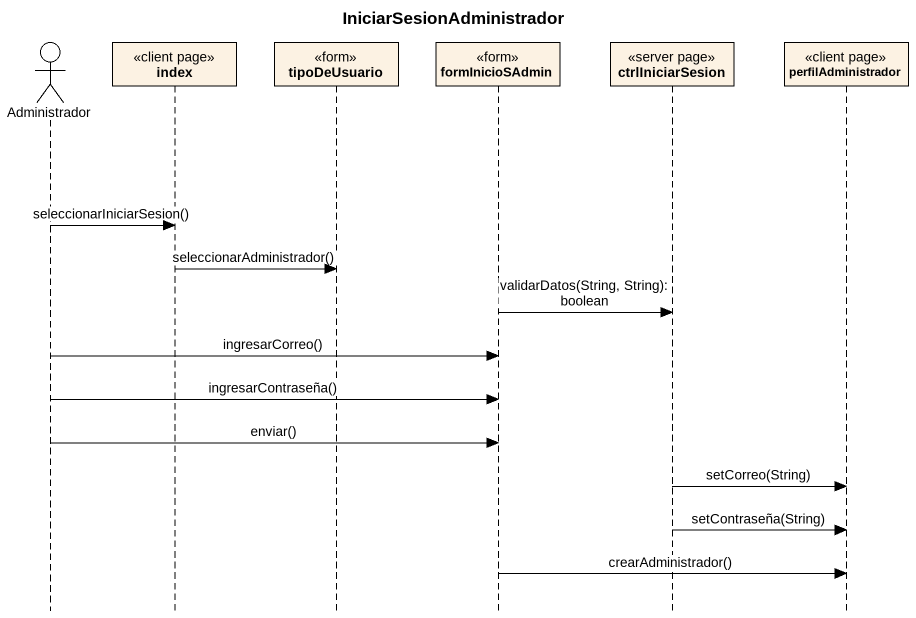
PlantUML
@startuml
title IniciarSesionAdministrador
hide footbox
actor Administrador
participant index <<client page>>
participant tipoDeUsuario <<form>>
participant formInicioSAdmin <<form>>
participant ctrlIniciarSesion <<server page>>
participant perfilAdministrador <<client page>>

Administrador -> index : seleccionarIniciarSesion()
index -> tipoDeUsuario : seleccionarAdministrador()
formInicioSAdmin -> ctrlIniciarSesion : validarDatos(String, String): boolean
Administrador -> formInicioSAdmin : ingresarCorreo()
Administrador -> formInicioSAdmin : ingresarContraseña()
Administrador -> formInicioSAdmin : enviar()
ctrlIniciarSesion -> perfilAdministrador : setCorreo(String)
ctrlIniciarSesion -> perfilAdministrador : setContraseña(String)
formInicioSAdmin -> perfilAdministrador : crearAdministrador()
@enduml
